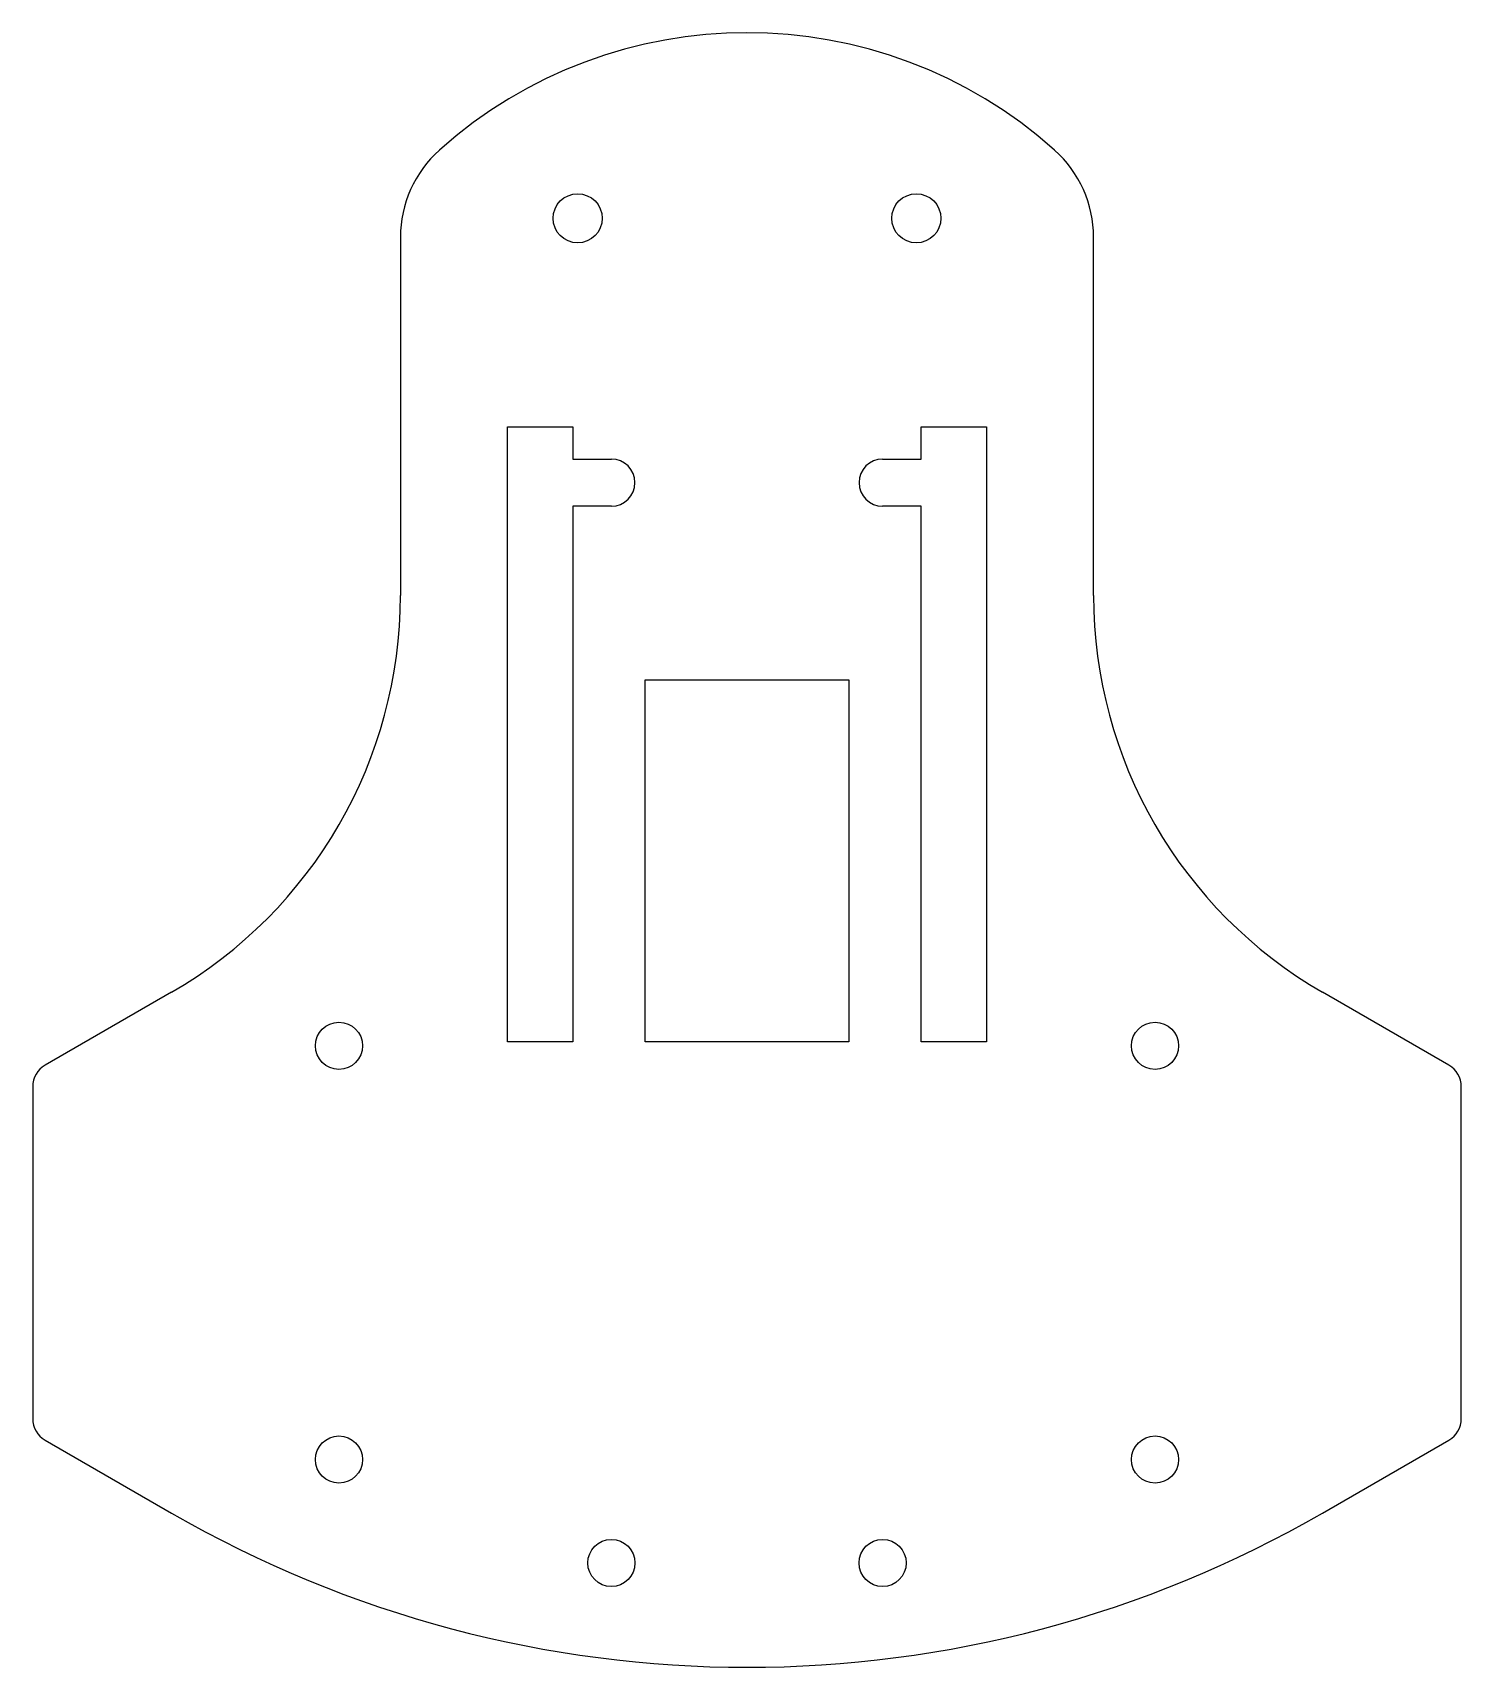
# Model space of a CAD drawing. Header units: millimetres. Extents: x -31.1 to 31.1, y -35.1 to 36.
import ezdxf

# ---------------------------------------------------------------- set-up
doc = ezdxf.new("R2010")
doc.units = ezdxf.units.MM
doc.layers.add('CUTOUTS', color=1, linetype='CONTINUOUS')
doc.layers.add('PERIMETER', color=5, linetype='CONTINUOUS')

msp = doc.modelspace()

# ---------------------------------------------------------------- linework, layer by layer
at = {"layer": 'CUTOUTS'}
for p, q in [((-10.425, -7.892), (-10.425, 18.858)), ((-10.425, 18.858), (-7.575, 18.858)), ((-7.575, 18.858), (-7.575, 17.458)), ((7.575, 18.858), (10.425, 18.858)), ((7.575, 17.458), (7.575, 18.858)), ((10.425, 18.858), (10.425, -7.892)), ((-7.575, 17.458), (-5.9, 17.458)), ((5.9, 17.458), (7.575, 17.458)), ((-5.9, 15.408), (-7.575, 15.408)), ((-7.575, 15.408), (-7.575, -7.892)), ((7.575, 15.408), (5.9, 15.408)), ((7.575, -7.892), (7.575, 15.408)), ((-4.425, -7.892), (-4.425, 7.858)), ((-4.425, 7.858), (4.425, 7.858)), ((4.425, 7.858), (4.425, -7.892)), ((-7.575, -7.892), (-10.425, -7.892)), ((4.425, -7.892), (-4.425, -7.892)), ((10.425, -7.892), (7.575, -7.892))]:
    msp.add_line(p, q, dxfattribs=at)
for centre, radius in [((-7.366, 27.933), 1.068), ((7.366, 27.933), 1.068), ((-17.75, -8.067), 1.025), ((17.75, -8.067), 1.025), ((-17.75, -26.067), 1.025), ((17.75, -26.067), 1.025), ((-5.9, -30.567), 1.025), ((5.9, -30.567), 1.025)]:
    msp.add_circle(centre, radius, dxfattribs=at)
for centre, start, end in [((-5.9, 16.433), -90, 90), ((5.9, 16.433), 90, 270)]:
    msp.add_arc(centre, 1.025, start, end, dxfattribs=at)
at = {"layer": 'PERIMETER'}
for p, q in [((-15.075, 27.113), (-15.075, 11.517)), ((15.075, 11.517), (15.075, 27.113)), ((-25.038, -5.738), (-30.537, -8.914)), ((30.537, -8.914), (25.038, -5.738)), ((-31.075, -9.845), (-31.075, -24.29)), ((31.075, -24.29), (31.075, -9.845)), ((-30.537, -25.221), (-25.038, -28.397)), ((25.038, -28.397), (30.537, -25.221))]:
    msp.add_line(p, q, dxfattribs=at)
for centre, radius, start, end in [((0, 15.933), 20.075, 48.18969, 131.81031), ((-10, 27.113), 5.075, 131.81031, 180), ((10, 27.113), 5.075, 0, 48.18969), ((-35, 11.517), 19.925, -60, 0), ((35, 11.517), 19.925, 180, 240), ((-30, -9.845), 1.075, 120, 180), ((30, -9.845), 1.075, 0, 60), ((-30, -24.29), 1.075, 180, 240), ((30, -24.29), 1.075, -60, 0), ((0, 14.97), 50.075, 240, 300)]:
    msp.add_arc(centre, radius, start, end, dxfattribs=at)

doc.saveas('drawing.dxf')
